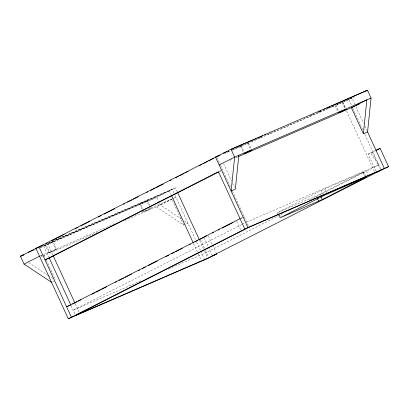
<?xml version="1.0" encoding="UTF-8"?>
<svg xmlns="http://www.w3.org/2000/svg" width="409" height="409" viewBox="0 0 409 409"><rect width="100%" height="100%" fill="white"/><g stroke="black" fill="none" stroke-linecap="round" stroke-linejoin="round"><path stroke-width="0.31" stroke-dasharray="2.04 1.53" d="M48.891 252.849L45.292 245.032L46.033 244.623L49.627 252.445L48.911 252.88L56.667 249.311L53.047 241.463L46.738 244.27M53.068 241.489L45.292 245.032M142.056 209.168L139.74 204.142L147.496 200.568L150.343 206.744M147.516 200.599L139.74 204.142M151.115 208.421L143.36 211.99L151.115 208.421L150.599 207.302M279.577 217.373L277.445 212.741L322.348 189.924L363.749 171.974L365.631 176.049M363.765 171.99L318.856 194.812L277.445 212.741M40.409 256.1L42.071 255.257M177.322 191.831L175.456 187.772L156.877 197.215L39.187 248.171M343.156 102.122L354.746 96.667M219.239 171.662L220.942 170.793M183.748 225.052L171.76 198.984L156.274 206.857L183.748 225.052L187.946 223.237L184.249 220.788M172.087 199.137L160.471 205.037L123.538 221.029M172.639 198.856L175.957 197.169L173.856 198.079M240.911 218.534L244.229 216.852L242.66 217.532M376.075 171.233L368.218 154.142L375.958 150.21M368.218 154.142L375.181 150.921M241.653 224.592L73.206 310.191L142.368 280.252M242.205 224.311L244.971 222.905M282.87 213.595L205.43 252.946L170.456 268.089M309.598 200.011L378.857 164.817L370.539 152.961M49.627 252.445L56.667 249.311M227.24 151.99L230.16 150.701M232.496 149.668L235.42 148.385M236.003 148.124L238.922 146.841M239.51 146.58L241.259 145.808M268.723 133.707L270.477 132.935M40.317 247.527L172.358 189.347L174.157 193.258M227.266 152.066L230.19 150.798M232.532 149.786L246.586 143.702M247.169 143.447L251.269 141.672M251.857 141.417L259.47 138.124M260.052 137.869L262.982 136.601M267.077 134.827L327.972 108.467M328.56 108.211L333.826 105.931M336.755 104.663L339.685 103.395M340.268 103.14L351.98 98.073L355.319 105.333M224.27 153.595L230.712 150.809M231.3 150.553L342.584 102.373L345.237 108.14M229.781 160.354L232.701 159.091M235.625 157.823L237.378 157.066M55.036 239.909L175.456 187.772M48.814 242.834L172.358 189.347M40.276 247.113L46.033 244.623M164.617 193.283L146.78 201.008L149.091 206.034M34.504 250.196L35.675 249.689M219.5 171.289L221.075 170.609M40.583 255.778L114.469 223.789M141.361 212.148L171.76 198.984M41.105 256.714L42.275 256.208M42.858 255.957L98.4 231.913M52.572 281.847L55.195 280.712M240.032 218.667L242.133 217.757M246.632 222.061L378.857 164.817M168.114 269.102L169.873 268.34M309.122 116.212L310.881 115.466M311.469 115.22L314.403 113.978M317.338 112.736L319.102 111.989M319.69 111.739L322.624 110.496M328.493 108.012L331.433 106.769M332.016 106.519L333.78 105.778M336.714 104.535L338.478 103.789M339.061 103.538L342.001 102.296M344.935 101.054L346.694 100.307M347.282 100.062L351.98 98.073M48.85 242.946L156.877 197.215L159.188 202.245M240.696 145.819L241.228 145.609M181.606 219.035L160.471 205.037L159.444 202.803M28.773 262.634L47.792 275.237M48.323 275.584L52.551 278.386M355.84 106.473L363.57 123.273M364.9 126.166L367.031 130.803M348.882 99.643L351.546 105.44M352.88 108.334L363.003 130.348M364.869 134.403L381.254 170.032M372.415 152.327L380.283 169.433M342.875 102.01L345.447 107.598M346.566 111.023L374.424 171.596M342.139 102.419L344.966 108.564M366.469 171.11L368.069 174.587M335.84 105.144L338.412 110.732M335.104 105.553L337.926 111.698M363.269 172.266L364.869 175.737M362.722 172.383L364.583 176.443M324.94 188.743L326.806 192.797M321.295 190.436L323.156 194.49M319.915 194.295L320.446 195.456M248.427 142.905L251.77 150.164M247.69 143.308L250.518 149.454M279.817 215.246L280.354 216.402M279.27 215.364L279.802 216.525M241.136 145.476L244.219 152.184M240.656 146.442L243.994 153.707M223.616 163.718L231.606 181.1M232.675 183.416L234.541 187.47M216.913 157.46L220.303 164.827M220.563 165.394L230.645 187.307M232.506 191.361L248.493 226.121M236.755 221.361L240.753 230.052M208.278 235.732L212.476 244.858M212.741 245.426L216.146 252.839M204.081 237.552L208.253 246.617M208.513 247.184L212.476 255.799M200.538 239.669L204.474 248.222M205.522 250.502L208.667 257.343M199.699 240.477L203.605 248.979M204.648 251.244L207.562 257.578M175.185 195.492L195.814 240.344M196.601 242.056L200.538 250.61M200.799 251.177L204.209 258.59M169.162 190.502L171.018 194.536M193.564 243.559L198.074 253.365M198.339 253.943L201.269 260.308M143.564 210.436L140.481 203.733L52.332 241.898L55.926 249.72M47.429 243.207L52.996 255.318M75.282 303.759L79.269 312.43M43.753 246.157L48.702 256.924M71.074 305.559L75.072 314.25M43.993 254.996L45.327 257.89M46.396 260.211L55.455 279.904"/><path stroke-width="0.61" d="M238.83 155.272L235.339 189.209L231.141 191.023L234.633 157.087L231.039 149.27L367.461 90.205L371.06 98.022L367.568 131.959L384.353 168.457M363.371 133.779L366.863 99.842L351.377 107.71L363.371 133.779L367.568 131.959M46.074 243.575L47.209 242.997M51.759 240.686L54.601 239.245M55.736 238.667L64.269 234.331M75.072 228.841L77.915 227.394M80.757 225.952L89.857 221.33M98.385 216.995L101.227 215.548M104.07 214.106L114.873 208.616M123.4 204.28L124.54 203.702M127.383 202.256L131.933 199.945M133.068 199.367L138.186 196.77M146.713 192.434L147.853 191.857M150.696 190.41L155.246 188.099M156.381 187.521L163.206 184.055M170.026 180.589L171.167 180.006M175.717 177.695L178.559 176.253M179.694 175.676L184.244 173.365M185.379 172.787L188.222 171.34M199.03 165.849L201.872 164.403M203.007 163.825L207.557 161.514M208.692 160.936L213.81 158.339M253.35 139.822L231.039 149.27L20.45 256.279L24.049 264.102L39.53 256.233M219.152 164.955L234.633 157.087L371.06 98.022M364.143 91.887L367.461 90.205L331.239 106.166M244.827 229.096L218.452 171.744L45.026 259.873L49.223 258.053L218.667 171.949M356.127 105.609L359.45 103.927M240.032 218.667L66.611 306.796L70.808 304.981L49.223 258.053M72.516 304.112L77.071 301.796M78.206 301.218L81.054 299.771M91.872 294.276L94.719 292.829M95.859 292.251L100.415 289.935M101.55 289.357L106.677 286.75M115.215 282.409L116.355 281.832M119.203 280.385L123.758 278.069M124.893 277.491L131.729 274.02M138.559 270.548L139.699 269.971M142.547 268.524L145.394 267.077M148.237 265.63L157.347 261.003M165.89 256.663L168.738 255.216M171.581 253.769L174.428 252.322M175.568 251.745L182.399 248.268M189.234 244.797L190.369 244.219M194.924 241.903L197.772 240.456M198.912 239.878L206.882 235.829M212.578 232.936L213.713 232.358M218.268 230.042L219.408 229.464M222.256 228.017L233.074 222.522M376.285 150.359L380.155 148.39L388.55 166.637L376.612 172.388M38.277 247.399L35.936 248.411L68.308 318.795L247.926 227.522L388.55 166.637M322.312 199.51L366.162 177.204L324.746 195.134L279.843 217.956L322.312 199.51L320.978 196.611M247.926 227.522L215.553 157.138L220.226 155.077M318.969 111.57L320.722 110.798M323.642 109.51L325.395 108.738M326.566 108.221L330.068 106.677M223.294 153.201L226.75 151.708M215.553 157.138L219.653 155.364M238.549 156.56L354.526 106.345M43.231 245.022L39.029 246.837L71.406 317.226M28.19 252.348L33.947 249.858M375.958 150.21L380.155 148.39M212.476 255.799L216.673 253.979L208.933 257.915L68.308 318.795M254.521 139.326L256.285 138.579M257.455 138.084L262.742 135.849M264.5 135.103L265.676 134.607M35.936 248.411L38.282 247.419M341.791 101.729L342.318 101.519M247.343 142.623L247.869 142.414M24.049 264.102L51.524 282.302M317.333 198.309L318.662 201.202M177.588 192.409L199.439 239.909M171.55 195.691L193.299 242.982M53.262 255.891L74.75 302.609M244.239 153.559L243.994 153.707L251.77 150.164L244.239 153.559M338.688 112.664L338.442 112.812L346.219 109.275L338.688 112.664M249.03 227.276L75.604 315.405L207.828 258.161L381.254 170.032L249.03 227.276M23.957 254.735L20.45 256.279L23.962 254.761"/></g></svg>
